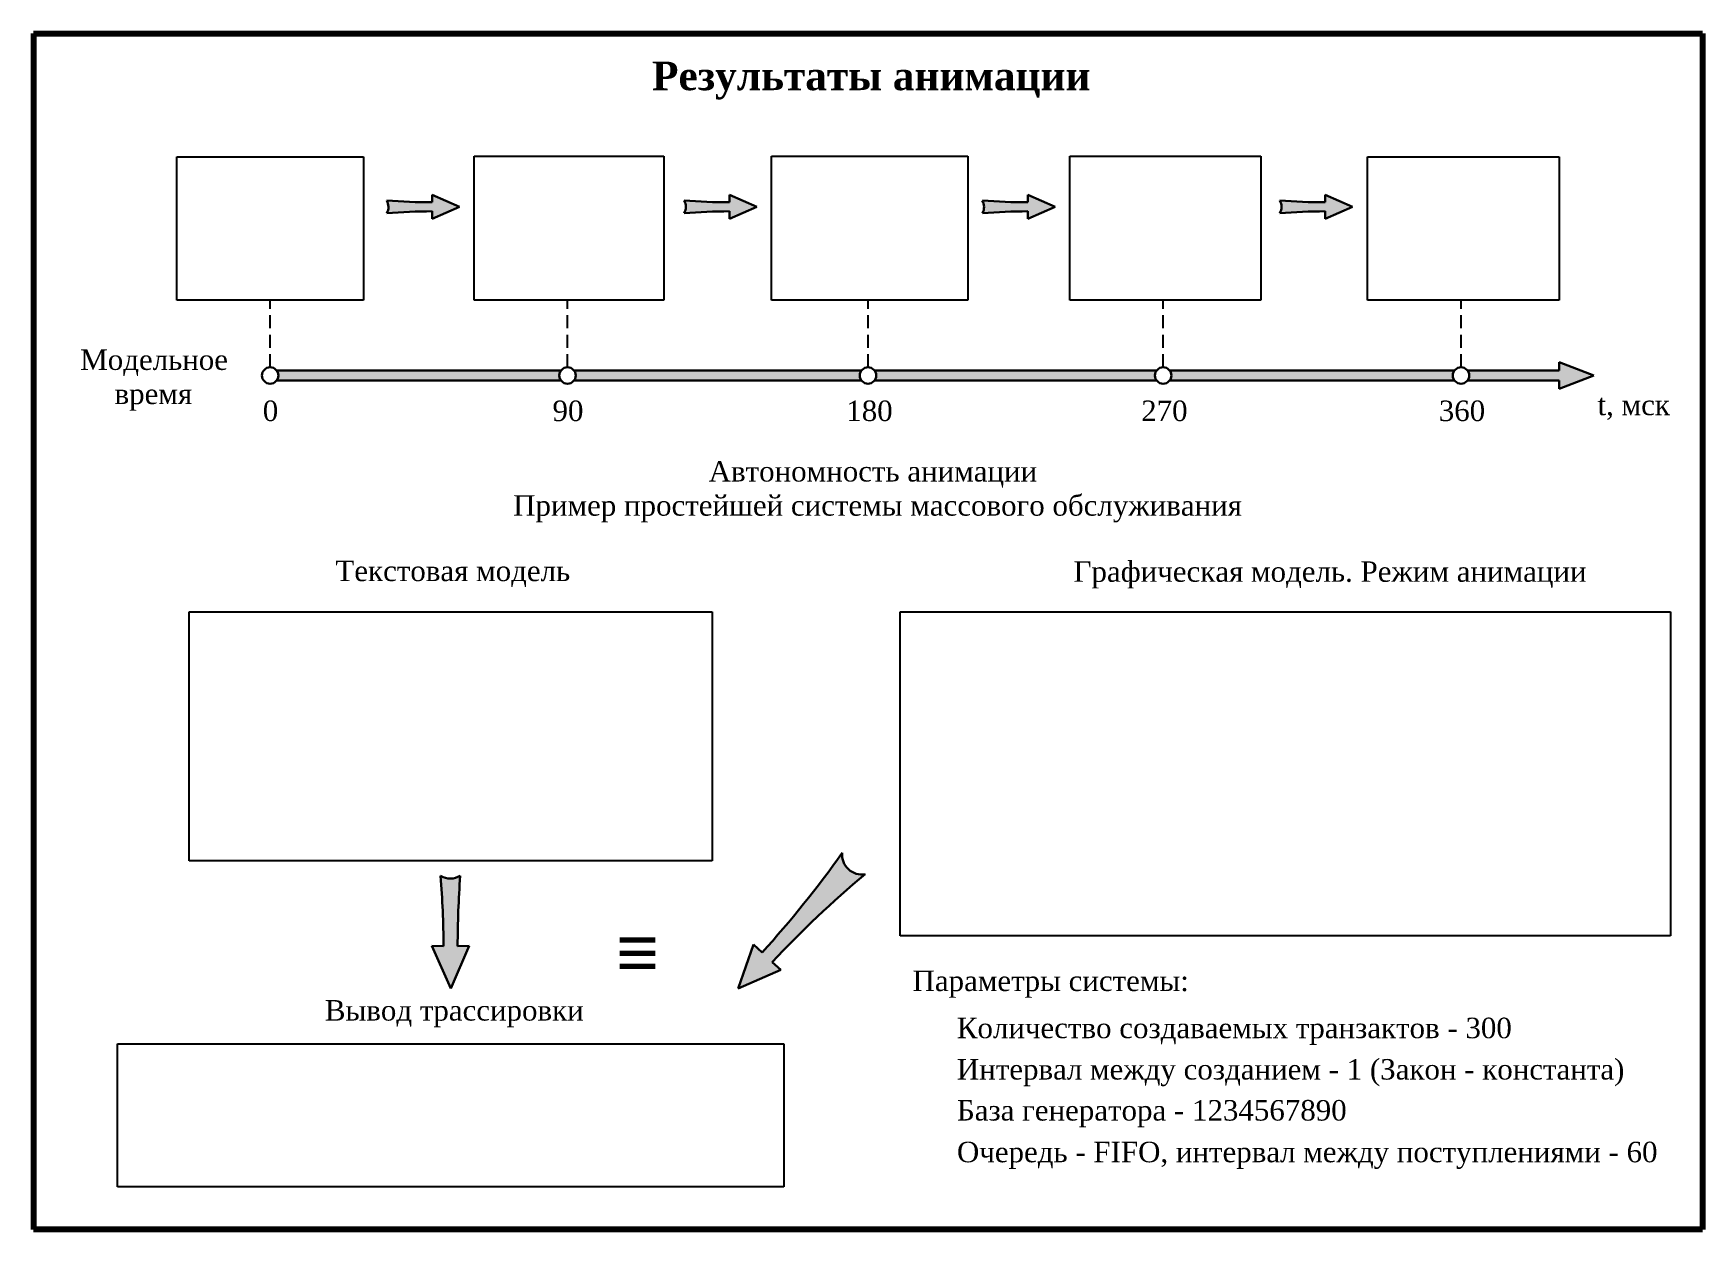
# Paper-space layout 'ISO A1 Title Block' of a CAD drawing. Header units: millimetres. Extents: x 20 to 835, y 5 to 589.
import ezdxf

# ---------------------------------------------------------------- set-up
doc = ezdxf.new("R2010")
doc.units = ezdxf.units.MM
doc.linetypes.add('штриховая', pattern=[19.05, 12.7, -6.35])
doc.styles.add('ISO Proportional', font='isocpeui.ttf', dxfattribs={"height": 5})
picture_1 = doc.add_image_def('image1.jpg', size_in_pixel=(142, 109))
picture_2 = doc.add_image_def('image2.jpg', size_in_pixel=(143, 107))
picture_3 = doc.add_image_def('image3.jpg', size_in_pixel=(145, 110))
picture_4 = doc.add_image_def('image4.jpg', size_in_pixel=(146, 107))
picture_5 = doc.add_image_def('image5.jpg', size_in_pixel=(146, 110))
picture_6 = doc.add_image_def('image6.jpg', size_in_pixel=(1025, 220))
picture_7 = doc.add_image_def('image7.jpg', size_in_pixel=(987, 415))
picture_8 = doc.add_image_def('image8.jpg', size_in_pixel=(670, 319))

psp = doc.layouts.new('ISO A1 Title Block')

# ---------------------------------------------------------------- hatches: boundary and pattern name
h = psp.add_hatch(color=256)
h.set_gradient(color1=(214, 214, 214), color2=(214, 214, 214), tint=1)
edge = h.paths.add_edge_path()
edge.add_arc((216.35, 829.02), 322.5, 265.75782, 269.70851)
edge.add_line((214.71, 506.53), (214.67, 510.18))
edge.add_line((214.67, 510.18), (228.01, 504.34))
edge.add_line((228.01, 504.34), (214.67, 498.5))
edge.add_line((214.67, 498.5), (214.71, 502.15))
edge.add_arc((216.72, 179.65), 322.5, 90.35758, 94.30001)
edge.add_arc((187.24, 504.28), 6.11, 330.20762, 390.72025)
h = psp.add_hatch(color=256)
h.set_gradient(color1=(214, 214, 214), color2=(214, 214, 214), tint=1)
edge = h.paths.add_edge_path()
edge.add_arc((361.54, 829.02), 322.5, 265.75782, 269.70851)
edge.add_line((359.9, 506.53), (359.86, 510.18))
edge.add_line((359.86, 510.18), (373.2, 504.34))
edge.add_line((373.2, 504.34), (359.87, 498.5))
edge.add_line((359.87, 498.5), (359.9, 502.15))
edge.add_arc((361.91, 179.65), 322.5, 90.35758, 94.30001)
edge.add_arc((332.43, 504.28), 6.11, 330.20762, 390.72025)
h = psp.add_hatch(color=256)
h.set_gradient(color1=(214, 214, 214), color2=(214, 214, 214), tint=1)
edge = h.paths.add_edge_path()
edge.add_arc((507.18, 829.02), 322.5, 265.75782, 269.70851)
edge.add_line((505.54, 506.53), (505.5, 510.18))
edge.add_line((505.5, 510.18), (518.84, 504.34))
edge.add_line((518.84, 504.34), (505.5, 498.5))
edge.add_line((505.5, 498.5), (505.54, 502.15))
edge.add_arc((507.55, 179.65), 322.5, 90.35758, 94.30001)
edge.add_arc((478.06, 504.28), 6.11, 330.20762, 390.72025)
h = psp.add_hatch(color=256)
h.set_gradient(color1=(214, 214, 214), color2=(214, 214, 214), tint=1)
edge = h.paths.add_edge_path()
edge.add_arc((652.37, 829.02), 322.5, 265.75782, 269.70851)
edge.add_line((650.73, 506.53), (650.69, 510.18))
edge.add_line((650.69, 510.18), (664.03, 504.34))
edge.add_line((664.03, 504.34), (650.7, 498.5))
edge.add_line((650.7, 498.5), (650.73, 502.15))
edge.add_arc((652.74, 179.65), 322.5, 90.35758, 94.30001)
edge.add_arc((623.26, 504.28), 6.11, 330.20762, 390.72025)
h = psp.add_hatch(color=256)
h.set_gradient(color1=(214, 214, 214), color2=(214, 214, 214), tint=1)
edge = h.paths.add_edge_path()
edge.add_arc((135.6, 421.99), 4, 321.31781, 398.68219)
edge.add_line((138.72, 424.49), (277.67, 424.49))
edge.add_arc((280.79, 421.99), 4, 141.31781, 218.68219)
edge.add_line((277.67, 419.49), (138.72, 419.49))
edge = h.paths.add_edge_path()
edge.add_arc((280.79, 421.99), 4, 321.31781, 398.68219)
edge.add_line((283.91, 424.49), (424.38, 424.49))
edge.add_arc((427.5, 421.99), 4, 141.31781, 218.68219)
edge.add_line((424.38, 419.49), (283.91, 419.49))
edge = h.paths.add_edge_path()
edge.add_arc((427.5, 421.99), 4, 321.31781, 398.68219)
edge.add_line((430.62, 424.49), (568.5, 424.49))
edge.add_arc((571.62, 421.99), 4, 141.31781, 218.68219)
edge.add_line((568.5, 419.49), (430.62, 419.49))
edge = h.paths.add_edge_path()
edge.add_arc((571.62, 421.99), 4, 321.31781, 398.68219)
edge.add_line((574.74, 424.49), (713.92, 424.49))
edge.add_arc((717.04, 421.99), 4, 141.31781, 218.68219)
edge.add_line((713.92, 419.49), (574.74, 419.49))
edge = h.paths.add_edge_path()
edge.add_arc((717.04, 421.99), 4, 321.31781, 398.68219)
edge.add_line((720.17, 424.49), (765, 424.49))
edge.add_line((765, 424.49), (765, 428.49))
edge.add_line((765, 428.49), (781.82, 421.99))
edge.add_line((781.82, 421.99), (765, 415.49))
edge.add_line((765, 415.49), (765, 419.49))
edge.add_line((765, 419.49), (720.17, 419.49))
h = psp.add_hatch(color=256)
h.set_gradient(color1=(214, 214, 214), color2=(214, 214, 214), tint=1)
edge = h.paths.add_edge_path()
edge.add_line((214.58, 143.48), (220.28, 143.44))
edge.add_arc((-283.61, 139.42), 503.91, 0.4568, 4.34944)
edge.add_arc((223.55, 185.95), 9.55, 240.52737, 300.58957)
edge.add_arc((731.03, 141.76), 503.91, 175.90698, 179.80773)
edge.add_line((227.12, 143.45), (232.83, 143.53))
edge.add_line((232.83, 143.53), (223.75, 122.67))
edge.add_line((223.75, 122.67), (214.58, 143.48))
edge = h.paths.add_edge_path()
edge.add_line((364.17, 122.67), (371.6, 144.17))
edge.add_line((371.6, 144.17), (375.75, 140.26))
edge.add_arc((3.51, 479.9), 503.91, 317.62171, 324.72514)
edge.add_arc((424.4, 187.93), 9.55, 174.16707, 280.42727)
edge.add_arc((749.15, -208.22), 503.91, 129.8692, 136.97264)
edge.add_line((380.78, 135.62), (385.01, 131.79))
edge.add_line((385.01, 131.79), (364.17, 122.67))

# ---------------------------------------------------------------- linework, layer by layer
at = {"lineweight": 100}
for p, q in [((20, 589), (20, 5)), ((20, 589), (835, 589)), ((835, 589), (835, 5)), ((835, 5), (20, 5))]:
    psp.add_line(p, q, dxfattribs=at)
at = {"lineweight": 30}
for p, q in [((228.01, 504.34), (214.67, 510.18)), ((214.67, 510.18), (214.71, 506.53)), ((373.2, 504.34), (359.86, 510.18)), ((359.86, 510.18), (359.9, 506.53)), ((518.84, 504.34), (505.5, 510.18)), ((505.5, 510.18), (505.54, 506.53)), ((664.03, 504.34), (650.69, 510.18)), ((650.69, 510.18), (650.73, 506.53)), ((228.01, 504.34), (214.67, 498.5)), ((214.67, 498.5), (214.71, 502.15)), ((373.2, 504.34), (359.87, 498.5)), ((359.87, 498.5), (359.9, 502.15)), ((518.84, 504.34), (505.5, 498.5)), ((505.5, 498.5), (505.54, 502.15)), ((664.03, 504.34), (650.7, 498.5)), ((650.7, 498.5), (650.73, 502.15)), ((138.72, 424.49), (277.67, 424.49)), ((283.91, 424.49), (424.38, 424.49)), ((430.62, 424.49), (568.5, 424.49)), ((574.74, 424.49), (713.92, 424.49)), ((720.17, 424.49), (765, 424.49)), ((765, 424.49), (765, 428.49)), ((781.82, 421.99), (765, 428.49)), ((138.72, 419.49), (277.67, 419.49)), ((283.91, 419.49), (424.38, 419.49)), ((430.62, 419.49), (568.5, 419.49)), ((574.74, 419.49), (713.92, 419.49)), ((720.17, 419.49), (765, 419.49)), ((781.82, 421.99), (765, 415.49)), ((765, 419.49), (765, 415.49)), ((223.75, 122.67), (214.58, 143.48)), ((214.58, 143.48), (220.28, 143.44)), ((223.75, 122.67), (232.83, 143.53)), ((232.83, 143.53), (227.12, 143.45)), ((364.17, 122.67), (371.6, 144.17)), ((371.6, 144.17), (375.75, 140.26)), ((364.17, 122.67), (385.01, 131.79)), ((385.01, 131.79), (380.78, 135.62))]:
    psp.add_line(p, q, dxfattribs=at)
at = {"linetype": 'штриховая', "ltscale": 0.5}
for p, q in [((135.6, 425.99), (135.6, 458.78)), ((280.79, 425.99), (280.79, 458.78)), ((427.5, 425.99), (427.5, 458.78)), ((571.62, 425.99), (571.62, 458.78)), ((717.04, 425.99), (717.04, 458.78))]:
    psp.add_line(p, q, dxfattribs=at)
psp.add_line((20, 5), (20, 5))
at = {"lineweight": 30}
for centre in [(135.6, 421.99), (280.79, 421.99), (427.5, 421.99), (571.62, 421.99), (717.04, 421.99)]:
    psp.add_circle(centre, 4, dxfattribs=at)
for centre, radius, start, end in [((216.35, 829.02), 322.5, 265.75782, 269.70851), ((187.24, 504.28), 6.11, 330.20762, 30.72025), ((361.54, 829.02), 322.5, 265.75782, 269.70851), ((332.43, 504.28), 6.11, 330.20762, 30.72025), ((507.18, 829.02), 322.5, 265.75782, 269.70851), ((478.06, 504.28), 6.11, 330.20762, 30.72025), ((652.37, 829.02), 322.5, 265.75782, 269.70851), ((623.26, 504.28), 6.11, 330.20762, 30.72025), ((216.72, 179.65), 322.5, 90.35758, 94.30001), ((361.91, 179.65), 322.5, 90.35758, 94.30001), ((507.55, 179.65), 322.5, 90.35758, 94.30001), ((652.74, 179.65), 322.5, 90.35758, 94.30001), ((571.62, 421.99), 4, 321.31781, 38.68219), ((3.51, 479.9), 503.91, 317.62171, 324.72514), ((424.4, 187.93), 9.55, 174.16707, 280.42727), ((223.55, 185.95), 9.55, 240.52737, 300.58957), ((-283.61, 139.42), 503.91, 0.4568, 4.34944), ((731.03, 141.76), 503.91, 175.90698, 179.80773), ((749.15, -208.22), 503.91, 129.8692, 136.97264)]:
    psp.add_arc(centre, radius, start, end, dxfattribs=at)
for centre, start, end in [((135.6, 421.99), 321.31781, 38.68219), ((280.79, 421.99), 141.31781, 218.68219), ((280.79, 421.99), 321.31781, 38.68219), ((427.5, 421.99), 141.31781, 218.68219), ((427.5, 421.99), 321.31781, 38.68219), ((571.62, 421.99), 141.31781, 218.68219), ((717.04, 421.99), 141.31781, 218.68219), ((717.04, 421.99), 321.31781, 38.68219)]:
    psp.add_arc(centre, 4, start, end)

# ---------------------------------------------------------------- texts
at = {"attachment_point": 1, "style": 'ISO Proportional'}
for s, width, insert, char_height in [('{\\fTimes New Roman|b1|i0|c204|p18;Результаты анимации}', 212.6332, (322.05, 575.27), 14), ('\\pi14.261;{\\fTimes New Roman|b0|i0|c204|p18;Модельное\\P\\pi31.006;время\\fTimes New Roman|b0|i0|c0|p18; }', 98.3786, (28.62, 434.7), 10), ('\\pi10.488;{\\fTimes New Roman|b0|i0|c204|p18;0\\fTimes New Roman|b0|i0|c0|p18; }', 27.299, (121.51, 409.74), 10), ('\\pi6.8218;{\\fTimes New Roman|b0|i0|c204|p18;90\\fTimes New Roman|b0|i0|c0|p18; }', 27.299, (266.64, 409.74), 10), ('\\pi3.7036;{\\fTimes New Roman|b0|i0|c204|p18;180\\fTimes New Roman|b0|i0|c0|p18; }', 27.299, (413.18, 409.74), 10), ('\\pi2.997;{\\fTimes New Roman|b0|i0|c204|p18;270\\fTimes New Roman|b0|i0|c0|p18; }', 27.299, (557.88, 409.74), 10), ('\\pi3.1376;{\\fTimes New Roman|b0|i0|c204|p18;360\\fTimes New Roman|b0|i0|c0|p18; }', 27.299, (703.04, 409.74), 10), ('\\pi5.4795;{\\fTimes New Roman|b0|i0|c0|p18;t, \\fTimes New Roman|b0|i0|c204|p18;мск\\fTimes New Roman|b0|i0|c0|p18; }', 45.2848, (778.2, 412.61), 10), ('\\pi96.143;{\\fTimes New Roman|b0|i0|c204|p18;Автономность анимации\\P\\pi0.68928;Пример простейшей системы массового обслуживания}', 348.6172, (253.57, 380.21), 10), ('{\\fTimes New Roman|b0|i0|c204|p18;Текстовая модель\\fTimes New Roman|b0|i0|c0|p18; }', 114.9165, (167.47, 331.6), 10), ('{\\fTimes New Roman|b0|i0|c204|p18;Графическая модель. Режим анимации\\fTimes New Roman|b0|i0|c0|p18; }', 249.4053, (527.88, 331.26), 10), ('{\\fTimes New Roman|b1|i0|c204|p18;≡}', 37.8743, (304.31, 152.26), 25), ('{\\fTimes New Roman|b0|i0|c204|p18;Параметры системы\\fTimes New Roman|b0|i0|c0|p18;: }', 135.2876, (449.25, 131.46), 10), ('{\\fTimes New Roman|b0|i0|c204|p18;Вывод трассировки\\fTimes New Roman|b0|i0|c0|p18; }', 135.2876, (162.32, 117.05), 10), ('{\\fTimes New Roman|b0|i0|c204|p18;Количество создаваемых транзактов - 300\\fTimes New Roman|b0|i0|c0|p18; }', 340.5599, (470.88, 108.45), 10), ('{\\fTimes New Roman|b0|i0|c204|p18;Интервал между созданием - 1 (Закон - константа)\\fTimes New Roman|b0|i0|c0|p18; }', 356.1707, (470.9, 88.26), 10), ('{\\fTimes New Roman|b0|i0|c204|p18;База генератора - 1234567890\\fTimes New Roman|b0|i0|c0|p18; }', 340.5599, (470.94, 68.24), 10), ('{\\fTimes New Roman|b0|i0|c204|p18;Очередь - \\fTimes New Roman|b0|i0|c0|p18;FIFO\\fTimes New Roman|b0|i0|c204|p18;, интервал между поступлениями - 60\\fTimes New Roman|b0|i0|c0|p18; }', 340.5599, (470.93, 47.89), 10)]:
    psp.add_mtext_dynamic_manual_height_columns(s, width=width, gutter_width=25, heights=[0], dxfattribs=dict(at, insert=insert, char_height=char_height))

# ---------------------------------------------------------------- pictures from other files: only their frames are drawn
image = psp.add_image(picture_1, insert=(90, 458.78), size_in_units=(91.19, 70))
image.dxf.flags = 7
image = psp.add_image(picture_3, insert=(235.19, 458.78), size_in_units=(92.66, 70.29))
image.dxf.flags = 7
image = psp.add_image(picture_4, insert=(380.39, 458.78), size_in_units=(95.92, 70.29))
image.dxf.flags = 7
image = psp.add_image(picture_5, insert=(526.02, 458.78), size_in_units=(93.3, 70.29))
image.dxf.flags = 7
image = psp.add_image(picture_2, insert=(671.45, 458.78), size_in_units=(93.55, 70))
image.dxf.flags = 7
image = psp.add_image(picture_8, insert=(96.12, 185.03), size_in_units=(255.27, 121.54))
image.dxf.flags = 7
image = psp.add_image(picture_7, insert=(443.23, 148.45), size_in_units=(376.05, 158.12))
image.dxf.flags = 7
image = psp.add_image(picture_6, insert=(61.03, 25.84), size_in_units=(325.44, 69.85))
image.dxf.flags = 7

doc.saveas('drawing.dxf')
